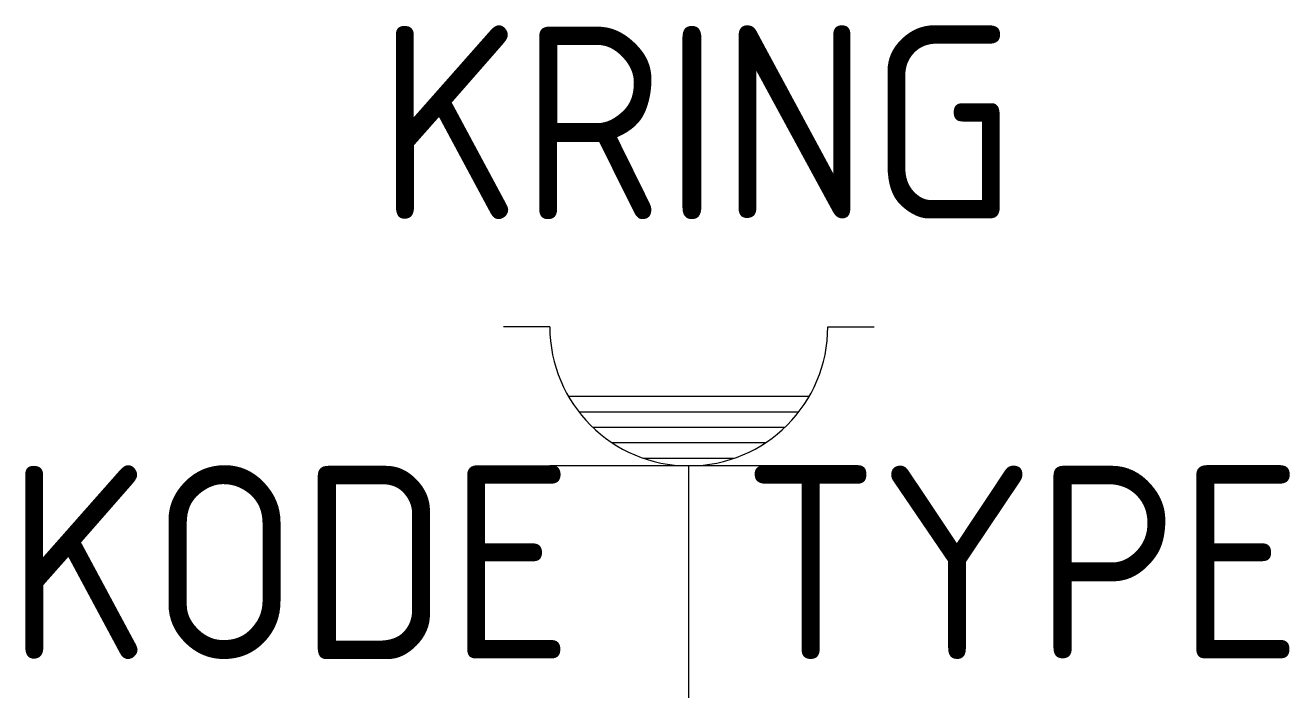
# Model space of a CAD drawing. Extents: x -8.6 to 7.8, y 0 to 8.7.
import ezdxf
from ezdxf.enums import TextEntityAlignment as Align

# ---------------------------------------------------------------- set-up
doc = ezdxf.new("R2010")
doc.units = 0
doc.layers.get('0').update_dxf_attribs({"linetype": 'CONTINUOUS'})
doc.styles.get("Standard").update_dxf_attribs({"font": 'iso8.shx'})

msp = doc.modelspace()

# ---------------------------------------------------------------- linework, layer by layer
for p, q in [((-1.8, 4.8), (-2.4, 4.8)), ((1.8, 4.8), (2.4, 4.8)), ((-1.559, 3.9), (1.559, 3.9)), ((-1.425, 3.7), (1.425, 3.7)), ((-1.245, 3.5), (1.245, 3.5)), ((-0.995, 3.3), (0.995, 3.3)), ((1.8, 3), (-1.8, 3)), ((-0.592, 3.1), (0.592, 3.1)), ((0, 0), (0, 3))]:
    msp.add_line(p, q)
msp.add_arc((0, 4.8), 1.8, 180, 0)

# ---------------------------------------------------------------- texts
msp.add_attdef('KRING', text='XXX', height=2.5).set_placement((0.103, 7.446), align=Align.MIDDLE)
msp.add_attdef('KODE', text='XXX', height=2.5).set_placement((-1.5, 0.5), align=Align.RIGHT)
msp.add_attdef('TYPE', (0.692, 0.501), 'XXX', height=2.5)

doc.saveas('drawing.dxf')
